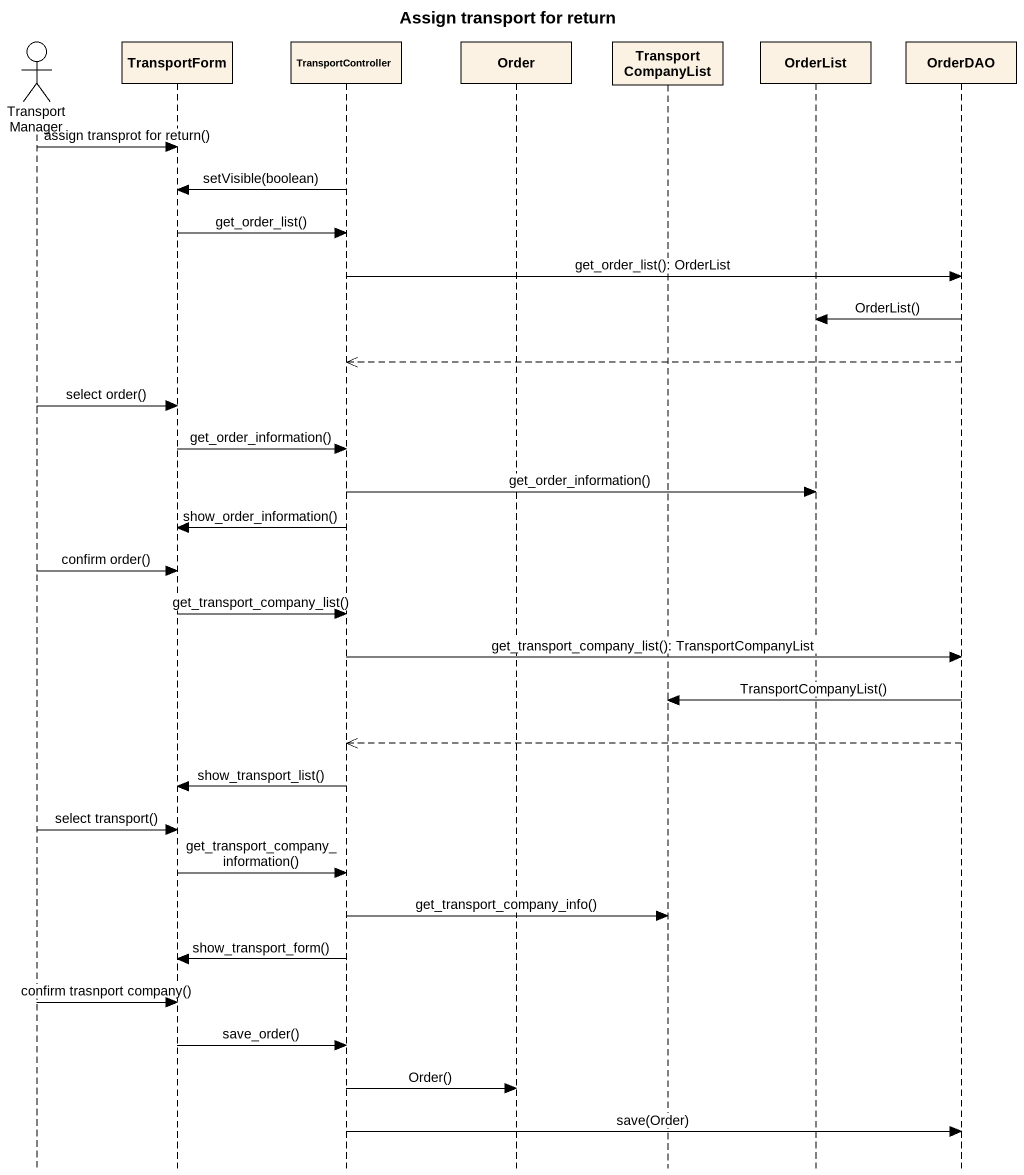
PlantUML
@startuml
title Assign transport for return
hide footbox
actor "Transport Manager" as Transport_Manager
participant TransportForm
participant TransportController
participant Order
participant TransportCompanyList
participant OrderList
participant OrderDAO

Transport_Manager -> TransportForm : assign transprot for return()
TransportController -> TransportForm : setVisible(boolean)
TransportForm -> TransportController : get_order_list()
TransportController -> OrderDAO : get_order_list(): OrderList
OrderDAO -> OrderList : OrderList()
OrderDAO -->> TransportController
Transport_Manager -> TransportForm : select order()
TransportForm -> TransportController : get_order_information()
TransportController -> OrderList : get_order_information()
TransportController -> TransportForm : show_order_information()
Transport_Manager -> TransportForm : confirm order()
TransportForm -> TransportController : get_transport_company_list()
TransportController -> OrderDAO : get_transport_company_list(): TransportCompanyList
OrderDAO -> TransportCompanyList : TransportCompanyList()
OrderDAO -->> TransportController
TransportController -> TransportForm : show_transport_list()
Transport_Manager -> TransportForm : select transport()
TransportForm -> TransportController : get_transport_company_information()
TransportController -> TransportCompanyList : get_transport_company_info()
TransportController -> TransportForm : show_transport_form()
Transport_Manager -> TransportForm : confirm trasnport company()
TransportForm -> TransportController : save_order()
TransportController -> Order : Order()
TransportController -> OrderDAO : save(Order)
@enduml
